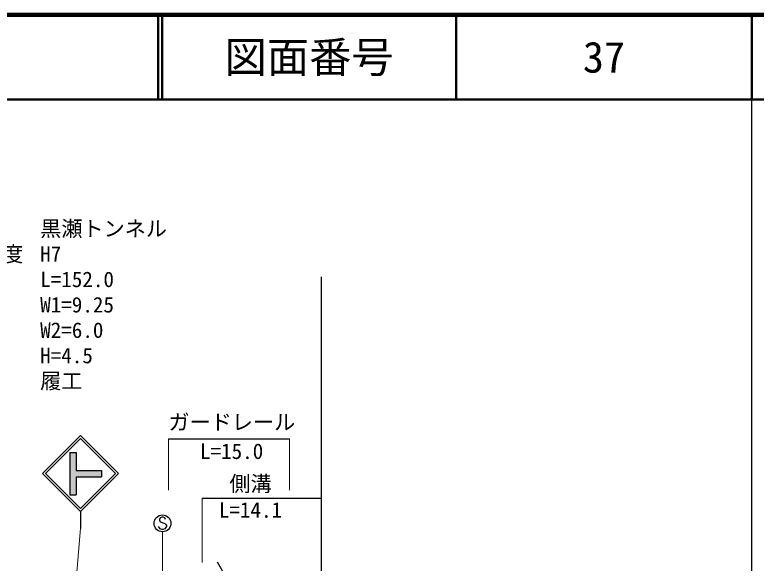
# Model space of a CAD drawing. Units: millimetres at full size, sheet at 1:1000; details may follow other scales. Extents: x 40000 to 680000, y 20000 to 380000.
# Drawn here: x 491812 to 579500, y 315184 to 380000 of the extents above; entities that cross this region are included whole.
import ezdxf
from ezdxf.enums import TextEntityAlignment as Align

# ---------------------------------------------------------------- set-up
doc = ezdxf.new("R2010")
doc.units = ezdxf.units.MM
doc.header["$LTSCALE"] = 1000
for name, color, linetype, lineweight in [('M-BGD', 7, 'Continuous', 25), ('M-BMK-OTRS', 5, 'Continuous', 25), ('M-STR-HTXT', 7, 'Continuous', 13), ('M-STR-STRC', 7, 'Continuous', 25), ('M-TTL', 2, 'Continuous', 140), ('M-TTL-BAND', 7, 'Continuous', 25), ('M-TTL-LINE', 7, 'Continuous', 50)]:
    doc.layers.add(name, color=color, linetype=linetype, lineweight=lineweight)
doc.layers.add('M-TTL-TXT', color=7, linetype='Continuous')
doc.styles.add('ＭＳ ゴシック', font='')
doc.styles.get('ＭＳ ゴシック').set_extended_font_data('MS Gothic')

msp = doc.modelspace()

# ---------------------------------------------------------------- hatches: boundary and pattern name
at = {"layer": 'M-STR-STRC'}
msp.add_hatch(color=256, dxfattribs=at).paths.add_polyline_path([(498320, 328273), (499070, 328273), (499070, 326148), (502070, 326148), (502070, 325398), (499070, 325398), (499070, 323273), (498320, 323273)])

# ---------------------------------------------------------------- linework, layer by layer
at = {"layer": 'M-BGD'}
msp.add_lwpolyline([(515991, 296865), (517617, 300249), (518616, 304438), (518112, 309910), (517247, 312733), (515793, 315293)], dxfattribs=at)
at = {"layer": 'M-BMK-OTRS'}
msp.add_line((528048, 349041), (528049, 229677), dxfattribs=at)
at = {"layer": 'M-STR-HTXT'}
for p, q in [((509978, 329884), (509978, 323827)), ((524297, 329884), (524297, 323827)), ((513987, 322884), (513987, 315251)), ((499571, 319273), (497095, 288395)), ((509279, 293094), (509278, 318890))]:
    msp.add_line(p, q, dxfattribs=at)
at = {"layer": 'M-STR-STRC'}
for p, q in [((495071, 325773), (499571, 330273)), ((495424, 325773), (499571, 329920)), ((504071, 325773), (499571, 330273)), ((503717, 325773), (499571, 329920)), ((509978, 329884), (524297, 329884)), ((498320, 328273), (498320, 323273)), ((498320, 328273), (499070, 328273)), ((499070, 328273), (499070, 326148)), ((495071, 325773), (499571, 321273)), ((495424, 325773), (499571, 321626)), ((499070, 326148), (502070, 326148)), ((499070, 325398), (502070, 325398)), ((499070, 325398), (499070, 323273)), ((499571, 321626), (503717, 325773)), ((499571, 321273), (504071, 325773)), ((502070, 326148), (502070, 325398)), ((498320, 323273), (499070, 323273)), ((513987, 322884), (528048, 322884)), ((499571, 321273), (499571, 319273)), ((509006, 320527), (508915, 320345)), ((508915, 320345), (508915, 320254)), ((508915, 320254), (509006, 320072)), ((509188, 320617), (509006, 320527)), ((509006, 320072), (509551, 319890)), ((509369, 320617), (509188, 320617)), ((509551, 320527), (509369, 320617)), ((509642, 320345), (509551, 320527)), ((508915, 319345), (508824, 319527)), ((509006, 319254), (508915, 319345)), ((509188, 319163), (509006, 319254)), ((509551, 319254), (509369, 319163)), ((509551, 319890), (509642, 319799)), ((509642, 319345), (509551, 319254)), ((509642, 319799), (509733, 319617)), ((509733, 319527), (509642, 319345)), ((509733, 319617), (509733, 319527)), ((509369, 319163), (509188, 319163))]:
    msp.add_line(p, q, dxfattribs=at)
msp.add_circle((509278, 319890), 1000, dxfattribs=at)
at = {"layer": 'M-TTL'}
msp.add_line((680000, 380000), (40000, 380000), dxfattribs=at)
at = {"layer": 'M-TTL-BAND'}
msp.add_line((579000, 20000), (579000, 370000), dxfattribs=at)
at = {"layer": 'M-TTL-LINE'}
for p, q in [((508747, 380000), (508747, 370000)), ((509247, 380000), (509247, 370000)), ((543997, 380000), (543997, 370000)), ((579000, 380000), (579000, 370000)), ((40000, 370000), (680000, 370000))]:
    msp.add_line(p, q, dxfattribs=at)

# ---------------------------------------------------------------- texts
at = {"layer": 'M-STR-HTXT', "style": 'ＭＳ ゴシック'}
for s, p in [('黒瀬トンネル', (494809, 353265)), ('建設年度', (482809, 350265)), ('H7', (494809, 350265)), ('L=152.0', (494809, 347265)), ('W1=9.25', (494809, 344265)), ('W2=6.0', (494809, 341265)), ('H=4.5', (494809, 338265)), ('履工', (494809, 335253)), ('ガードレール', (509977, 330390)), ('L=15.0', (513714, 326949)), ('側溝', (517191, 323112)), ('L=14.1', (515939, 320008))]:
    msp.add_text(s, height=1833, dxfattribs=at).set_placement(p, align=Align.BOTTOM_LEFT)
at = {"layer": 'M-TTL-TXT', "style": 'ＭＳ ゴシック'}
for s, p in [('図面番号', (526622, 375000)), ('37', (561497, 375000))]:
    msp.add_text(s, height=3666, dxfattribs=at).set_placement(p, align=Align.MIDDLE_CENTER)

doc.saveas('drawing.dxf')
